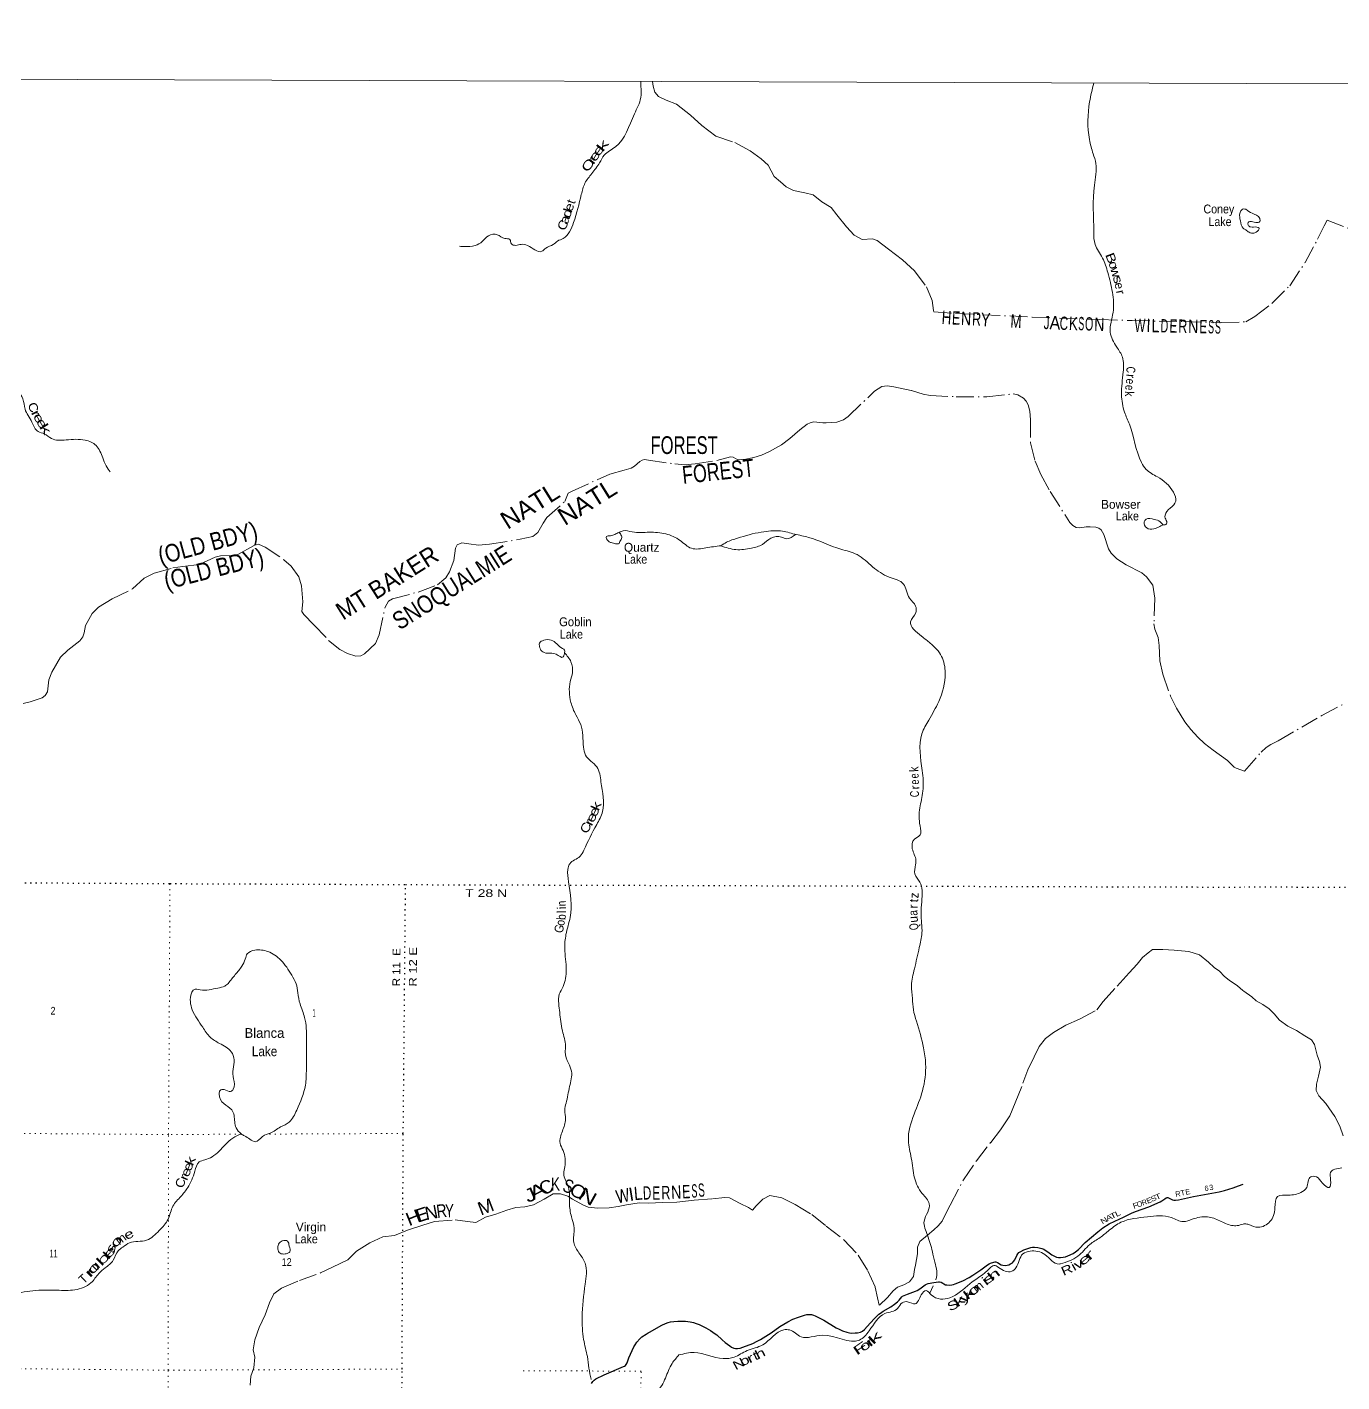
# Model space of a CAD drawing. Header units: feet. Extents: x -248627 to 3, y 0 to 184934.
# Drawn here: x -89199 to -59494, y 154333 to 184934 of the extents above; entities that cross this region are included whole.
import ezdxf
from ezdxf.enums import TextEntityAlignment as Align

# ---------------------------------------------------------------- set-up
doc = ezdxf.new("R2010")
doc.units = ezdxf.units.FT
doc.header["$LTSCALE"] = 80
doc.linetypes.add('DOT_DASHED', pattern=[7.7, 5, -1.2, 0.3, -1.2])
doc.linetypes.add('DOTTED', pattern=[1.5, 0.3, -1.2])
for name, color, linetype, lineweight in [('29', 7, 'Continuous', 25), ('30', 7, 'Continuous', 13), ('39', 7, 'Continuous', 13), ('4', 7, 'Continuous', 13), ('41', 7, 'Continuous', 13), ('44', 7, 'DOT_DASHED', 13), ('6', 7, 'DOTTED', 25), ('7', 7, 'DOTTED', 13)]:
    doc.layers.add(name, color=color, linetype=linetype, lineweight=lineweight)

msp = doc.modelspace()

# ---------------------------------------------------------------- linework, layer by layer
at = {"layer": '29'}
for points in [[(-67409.48, 157020.88), (-67331.48, 157044.23), (-67312.67, 157044.96), (-67276.58, 157033.67), (-67189.87, 156975.79), (-67156.23, 156968.22), (-67105.56, 156963.99), (-67054.88, 156966.1), (-67019.38, 156976.11), (-66978.87, 156997.78), (-66938.75, 157023.11), (-66911.37, 157052.33), (-66883.86, 157090.68), (-66838.04, 157191.77), (-66818.4, 157223.7), (-66793.06, 157253.26), (-66749.8, 157280.52), (-66679.04, 157314.49), (-66522.79, 157371.5), (-66486.88, 157377.54), (-66436.23, 157377.84), (-66364.44, 157369.39), (-66272.93, 157348.71), (-66229.3, 157329.27), (-66110.76, 157246.45), (-66049.83, 157204.7), (-66003.38, 157177.25), (-65942.35, 157154.13), (-65897.81, 157145.58), (-65851.36, 157141.36), (-65790.12, 157147.69), (-65741.7, 157157.81), (-65686.66, 157177.25), (-65568.42, 157230.04), (-65510.5, 157271.65), (-65443.85, 157327.16), (-65295.26, 157478.52), (-65004.89, 157726.06), (-64892.76, 157812.79), (-64752.28, 157899.87), (-64622.49, 157964.81), (-64425.96, 158051.93), (-64244.54, 158142.17), (-64160.36, 158179.12), (-63855.03, 158289.33), (-63600.55, 158401.88), (-63563.23, 158421.99), (-63495.99, 158468.88), (-63461.2, 158492.67), (-63443.14, 158499.97), (-63427.41, 158496.89), (-63353.84, 158457.73), (-63321.84, 158446.22), (-63292.28, 158439.88), (-63251.96, 158439.39), (-63188.82, 158448.33), (-62844.93, 158523.2), (-62267.01, 158625.46), (-62143.65, 158657.36), (-61950.06, 158717.28), (-61826.64, 158764.96), (-61721.17, 158799.57)], [(-73495.63, 155281.71), (-73427.21, 155219.95), (-73322.2, 155144.96), (-73281.52, 155120.71), (-73235.07, 155097.49), (-73197.13, 155087.83), (-73148.5, 155084.82), (-73087.27, 155093.26), (-73028.05, 155114.37), (-72806.45, 155203.06), (-72704.05, 155252.38), (-72626.97, 155293.85), (-72386.93, 155440.91), (-72192.02, 155581), (-72099.11, 155638.01), (-72010.43, 155692.91), (-71900.64, 155747.81), (-71771.84, 155798.48), (-71636.71, 155842.82), (-71579.39, 155854.48), (-71522.69, 155857.6), (-71476.24, 155853.38), (-71431.26, 155841.18), (-71391.78, 155828.04), (-71201.21, 155725.35), (-70920.25, 155554.02), (-70855.48, 155521.87), (-70777.36, 155485.98), (-70679.77, 155456.1), (-70621.11, 155443.75), (-70564.1, 155435.3), (-70491.64, 155437.9), (-70439.53, 155443.75), (-70369.85, 155456.42), (-70322.25, 155478.53), (-70276.94, 155513.43), (-70151.66, 155662.19), (-70044.69, 155775.25), (-69958.12, 155859.7), (-69917.92, 155888.8), (-69856.77, 155931.49), (-69686.13, 156028.82), (-69599.17, 156089.85), (-69535.16, 156142.39), (-69497.82, 156178.53), (-69438.41, 156253.11), (-69419.7, 156267.22), (-69306.7, 156312.7), (-69124.09, 156381.23), (-69088.16, 156398.61), (-69033.3, 156431.91), (-68906.62, 156524.81), (-68880.42, 156539.15), (-68841.16, 156552.26), (-68711.08, 156577.77), (-68608.9, 156596.6), (-68582.33, 156595.11), (-68549.78, 156583.93), (-68449.46, 156527.74), (-68418.87, 156522.7), (-68370.31, 156520.59), (-68309.08, 156526.92), (-68268.77, 156535.89), (-68230.95, 156548.04), (-68062.04, 156615.61), (-67916.24, 156693.43), (-67831.89, 156744.4), (-67653.61, 156867.02), (-67500.73, 156976.52), (-67464.5, 156999.89), (-67434.94, 157012.56), (-67409.48, 157020.88)], [(-75165.22, 155440.54), (-75140.4, 155454.55), (-74858.77, 155614.79), (-74774.32, 155654.91), (-74716.27, 155675), (-74664.52, 155686.58), (-74588.51, 155699.25), (-74497.72, 155707.7), (-74430.15, 155707.7), (-74326.69, 155703.47), (-74219.01, 155686.58), (-74142.99, 155671.8), (-74079.65, 155652.8), (-74016.31, 155631.68), (-73864.62, 155551.68), (-73760.82, 155494.44), (-73652.93, 155422.15), (-73617.24, 155395.2), (-73495.63, 155281.71)], [(-76444.03, 154296.23), (-76417.02, 154339.49), (-76384.09, 154375.52), (-76347.34, 154400.73), (-76164.82, 154493.64), (-75727.47, 154677.54), (-75703.35, 154692.1), (-75682.24, 154706.88), (-75664.14, 154728.54), (-75644.23, 154761.78), (-75602.62, 154878.31), (-75492.85, 155121.73), (-75462.65, 155171.39), (-75422.53, 155230.51), (-75357.07, 155306.52), (-75308.51, 155348.75), (-75215.61, 155412.09), (-75165.22, 155440.54)]]:
    msp.add_lwpolyline(points, dxfattribs=at)
at = {"layer": '39'}
msp.add_line((-68806.66, 156334.56), (-68730.55, 156506.58), dxfattribs=at)
for points in [[(-75335.64, 183698.8), (-75331.35, 183593.01), (-75334.94, 183340.8), (-75478.41, 182972.52), (-75908.58, 182226.85), (-76157.76, 182044.94), (-76263.72, 181870.12), (-76440.69, 181625.16), (-76595.31, 181408.29), (-76677.58, 181152.59), (-76852.95, 180518.17), (-77089.12, 180160.62), (-77212.51, 180100.93), (-77315.85, 180020.93), (-77477.67, 179943.34), (-77572.91, 179869.34), (-77894.74, 180002.71), (-78037.78, 180025.89), (-78162.94, 180004.55), (-78257.5, 180039.5), (-78291.19, 180134.57), (-78407.99, 180161.61), (-78576.87, 180243.48), (-78776.66, 180220.64), (-78914.59, 180092.45), (-79074.49, 179998.71), (-79320.65, 179978.2), (-79427.5, 179982.97)], [(-65102.1, 183667.41), (-65193.9, 183246.91), (-65197.22, 182393.38), (-65114.53, 182071.97), (-65053.39, 181851.61), (-65084.67, 181363.5), (-65099.37, 180302.22), (-65070.85, 180025.58), (-64901.36, 179717.7), (-64784.43, 179390), (-64678.31, 178945.35), (-64665.02, 178491.24), (-64726.3, 178043.7), (-64581.18, 177707.74), (-64451.53, 177478.83), (-64435.48, 177143.76), (-64472.93, 176635.52), (-64404.87, 176233.5), (-64295.64, 175962.36), (-64020.74, 175096.83), (-63916.84, 174942.76), (-63663.79, 174775.56), (-63298.95, 174425.98), (-63247.78, 174223.85), (-63489.73, 173908.71), (-63486.11, 173842.09), (-63450.46, 173738.94), (-63472.9, 173696.72), (-63509.24, 173690.91), (-63537.47, 173691.11)], [(-61662.01, 180819.76), (-61708.16, 180825.75), (-61762.76, 180801.91), (-61801.57, 180723.48), (-61788.49, 180557.93), (-61722.99, 180390), (-61666.35, 180351.66)], [(-61662.01, 180819.76), (-61524, 180728.91), (-61351.21, 180609.75), (-61348.45, 180545.2), (-61438.92, 180519.99), (-61572.29, 180542.73), (-61614.38, 180520.07), (-61613.71, 180461.55), (-61556.76, 180419.81), (-61413.54, 180417.35), (-61364.89, 180395.69), (-61432.39, 180302.12), (-61536.99, 180278.77), (-61591.69, 180300.36), (-61666.35, 180351.66)], [(-92506.06, 178204.21), (-92149.8, 178468.22), (-91715.81, 178856.7), (-91303.1, 179067.75), (-90768.48, 179102.42), (-90464.7, 178985.31), (-90288.25, 178822.67), (-90027.7, 178241.76), (-89670.35, 177662.2), (-89609.71, 177361.13), (-89601.61, 177044.27), (-89418.04, 176730.24), (-89292.21, 176535.66), (-89245.24, 176307.32), (-89089.79, 176011.65), (-88949.97, 175796.8), (-88811.12, 175749.43), (-88646.43, 175641.35), (-88317.92, 175608.83), (-87884.38, 175603.83), (-87641.11, 175485.13), (-87491.6, 175207.65), (-87412.09, 175021.46), (-87320.18, 174885.64)], [(-63537.47, 173691.11), (-63599.54, 173762.16), (-63734.34, 173813.53), (-63919.84, 173816.82), (-63962.57, 173756.58), (-63904.94, 173620.99), (-63743.71, 173603.74), (-63634.58, 173641.33), (-63534.75, 173691.09)], [(-75825.87, 173519.27), (-75922.94, 173475.55), (-76017.9, 173445.93), (-76106.76, 173426.36), (-76067.09, 173319.15), (-76000.73, 173290.44), (-75902.07, 173265.55), (-75825.41, 173269.06), (-75806.97, 173315.34), (-75760.03, 173405.82), (-75795.83, 173484.76), (-75825.87, 173519.27)], [(-73524.75, 173218.95), (-73861.82, 173172.83), (-74188.59, 173160.95), (-74443.6, 173336.24), (-74769.35, 173487.8), (-75142.19, 173524.67), (-75525.3, 173533.35), (-75734.88, 173556.99), (-75825.87, 173519.27)], [(-71857.4, 173477.88), (-72175.56, 173552.71), (-72611.31, 173527.45), (-73148.58, 173391.91), (-73395.2, 173296.75), (-73524.75, 173218.95)], [(-71840.57, 173474.2), (-72041.53, 173378.25), (-72156.25, 173415.36), (-72392.36, 173388.74), (-72584.82, 173248.81), (-72835.41, 173163.76), (-73184.49, 173131.86), (-73527.9, 173218.52)], [(-68795.38, 171021.3), (-68992.04, 171176.01), (-69238.04, 171502.57), (-69123.83, 171707.61), (-69124.91, 171856.94), (-69260.94, 172033.42), (-69398.08, 172355.2), (-69721.78, 172510.78), (-70097.44, 172743.4), (-70444.6, 173018.19), (-70814.88, 173141.81), (-71543.23, 173409.13), (-71857.4, 173477.88)], [(-77054.84, 170801.61), (-77054.45, 170864.16), (-77100.63, 170896.76), (-77231.04, 171004.6), (-77359.58, 171088.22), (-77526.98, 171085.33), (-77622.16, 171021.41), (-77620.63, 170942.71), (-77572.88, 170839.47), (-77444.11, 170792.17), (-77248.65, 170768.63), (-77087.7, 170706.99), (-77065.18, 170761.32), (-77054.25, 170800.77)], [(-77054.84, 170801.61), (-76910.93, 170596.81), (-76878.13, 170358.48), (-76927.82, 170153), (-76912.62, 169680.72), (-76801.46, 169397.46), (-76691.88, 169182.82), (-76628.53, 168671.87), (-76583.27, 168491.97), (-76326.82, 168223.85), (-76234.16, 167884.21), (-76198.01, 167214.04), (-76330.92, 166922.36), (-76620.89, 166345.23), (-76706.46, 166204.57), (-76939.43, 166036.68), (-76982.58, 165907.83), (-76964.14, 165631.26), (-76930.86, 164825.91), (-77024.04, 164437.1), (-77052.22, 164122.51), (-77016.92, 163640), (-77089.87, 163261.15), (-77175.65, 163088.21), (-77187.03, 162880.45), (-77139.16, 162472.51), (-77104.17, 162264.43), (-77035.76, 161916.89), (-77040.61, 161785.77), (-76967.58, 161531.02), (-76900.16, 161348.95), (-76942.64, 161004.19), (-77021.62, 160629.41), (-77050.85, 160470.2), (-77033.93, 160272.33), (-77106.24, 159996.39), (-77158.34, 159726.35), (-77088.82, 159556.38), (-77052.78, 159192.92), (-77075.89, 159043.75), (-76966.94, 158730.24), (-76944.97, 158372.93), (-76900.52, 158063.89), (-76837.62, 157803.16), (-76849.72, 157480.39), (-76732.18, 157249.54), (-76590.48, 157012.48), (-76589.39, 156542.32), (-76658.58, 155796.19), (-76625.44, 155291.5), (-76541.15, 154903.49), (-76455.61, 154392.39), (-76454.54, 154388.69)], [(-68670.99, 156641.19), (-68667.4, 156649.31), (-68691.21, 157034.88), (-68746.18, 157273.37), (-68858.79, 157647.44), (-68933.43, 157966.78), (-68851.49, 158170.02), (-68818.05, 158357.45), (-68973.92, 158586.53), (-69151.17, 158942.89), (-69223, 159389.33), (-69289.1, 159783.26), (-69158.33, 160379.65), (-68969.49, 160909.05), (-68899.15, 161515.93), (-68945.26, 161881.48), (-69104.88, 162477.84), (-69175.84, 162740.65), (-69196.44, 162993.02), (-69220.82, 163287.8), (-69151.94, 163660.62), (-69042.02, 164146.17), (-68981.49, 164474.66), (-69002.94, 164914.7), (-68979.53, 165433.13), (-69026.75, 165621.11), (-69140.55, 165805.52), (-69125.11, 166017.29), (-69118.47, 166112.08), (-69199.49, 166376.97), (-69153.81, 166588.53), (-69024.12, 166688.54), (-69024.87, 166890.33), (-69030.39, 167297.97), (-68959.47, 167674.82), (-68976.7, 168145.1), (-68983.64, 168970.44), (-68828.43, 169282.14), (-68604, 169698.3), (-68458.79, 170345.03), (-68537.11, 170720.88), (-68795.38, 171021.3)], [(-84655.8, 163335.33), (-84495.26, 163531.98), (-84344.81, 163726.68), (-84269.21, 163883.55), (-84224.09, 164004.31), (-84056.21, 164083.87), (-83757.94, 164053.57), (-83466.73, 163861.89), (-83220.83, 163519.19), (-83121.2, 163326.81), (-83084.16, 163122.75), (-83031.29, 162870.15), (-82928.33, 162564.75), (-82891.58, 162314.29), (-82886.82, 162108.43), (-82883.34, 161696.77), (-82889.26, 161394.13), (-82911.69, 161033.09), (-83106.76, 160473.47), (-83277.86, 160202.24), (-83474.17, 160090.59), (-83706.95, 159950.94), (-83880.84, 159877.47), (-84040.9, 159757.5), (-84167.58, 159816.89), (-84290.14, 159890.37), (-84362.44, 159932.91)], [(-84362.44, 159932.91), (-84476.54, 160073.26), (-84523.2, 160352.04), (-84576.86, 160477.52), (-84757.48, 160617.99), (-84858.96, 160836.62), (-84838.29, 160917.19), (-84749.45, 160934.74), (-84600.48, 160893.36), (-84541.7, 160941.38), (-84534.16, 161179.44), (-84544.92, 161393.4), (-84521.41, 161605.11), (-84586.81, 161789.19), (-84849.81, 161978.65), (-85064.71, 162119.36), (-85230.69, 162342.47), (-85466.21, 162733.53), (-85484.01, 163113.01), (-85431.08, 163191.34), (-85289.95, 163186.33), (-84890.39, 163230), (-84734.85, 163271.3), (-84651.78, 163333.29)], [(-84362.44, 159932.91), (-84552.63, 159837.69), (-84716.86, 159695.56), (-85021.1, 159417.16), (-85182.85, 159349.67), (-85310.21, 159300.1), (-85410.33, 159090.93), (-85569.93, 158722.76), (-85724.44, 158522.04), (-85903.27, 158303.32), (-86011.99, 158009.46), (-86215.27, 157750.56), (-86498.96, 157532.56), (-86886.52, 157474.69), (-87038.36, 157378.87), (-87139.71, 157296.84), (-87253.98, 157081.71), (-87434.55, 156907.4), (-87580.55, 156779.26), (-87755.29, 156570.61), (-88119.26, 156413.7), (-88522.64, 156404.36), (-88800.91, 156408.29), (-89331.64, 156351.4), (-89559.83, 156302.53), (-89979.66, 156242.86), (-90320.64, 156214.93), (-90866.22, 156363.97), (-91085.81, 156399.78), (-91335.83, 156405.53), (-91503.37, 156380.45), (-92019.5, 156400.14), (-92294.01, 156361.67), (-92512.15, 156306.67), (-92598.11, 156294.47)], [(-59493.97, 159167.47), (-59752.97, 159065.73), (-59748.94, 158890.22), (-59779.26, 158720.37), (-59933.74, 158825.62), (-60070.45, 158963.35), (-60199.56, 158965.95), (-60289.54, 158722.81), (-60419.37, 158612.4), (-60701.04, 158552.79), (-60946.73, 158521.82), (-61006.36, 158268.92), (-61121.72, 157952.85), (-61380.43, 157824.88), (-61598.93, 157885.02), (-61685.87, 157904.24), (-61726.88, 157898.62)], [(-65850.78, 156999.16), (-65461.64, 157169.36), (-65188.68, 157438.09), (-64956.95, 157594.4), (-64750.22, 157758.44), (-64484.92, 157938.23), (-63889.26, 158059.24), (-63346.87, 158045.43), (-63077.22, 157952.77), (-62875.22, 158007.88), (-62530.05, 158059.99), (-62252.29, 157973.33), (-61984.74, 157868.59), (-61859.74, 157863.69), (-61726.88, 157898.62)], [(-83367.06, 157222.49), (-83481.9, 157239.42), (-83533.75, 157332.6), (-83518.94, 157443.48), (-83433.77, 157519.57), (-83314.83, 157512.7), (-83275.19, 157401.45), (-83265.93, 157270.22), (-83320.6, 157234.28), (-83367.06, 157222.49)], [(-74471.85, 154941.74), (-74126.65, 154997.88), (-73472.11, 154860.21), (-73227.89, 154892.83), (-72931.16, 155039), (-72580.21, 155169.03), (-72102.8, 155508.62), (-71973.75, 155505.71), (-71712.55, 155352.58), (-71226.31, 155389.6), (-70390.1, 155278.92), (-70175.05, 155485.28), (-69817.68, 155876.31), (-69530.58, 155993.39), (-69426.93, 156121.82), (-69307.82, 156143.2), (-69134.68, 156095.6), (-68998.29, 156300.48), (-68884.76, 156396.56), (-68772.41, 156302.96), (-68561.28, 156204.66), (-68349.35, 156233.47), (-67899.7, 156547.18), (-67446, 156900.62), (-67355.02, 156965.64), (-67254.08, 156918.06), (-66952.13, 156831.24), (-66858.89, 156907.28), (-66701.61, 157227.03), (-66540.48, 157286.38), (-66202.53, 157208.36), (-65882.29, 156995.41), (-65850.78, 156999.16)], [(-74471.85, 154941.74), (-74626.3, 154751.1), (-74777.61, 154419.2), (-74975.14, 154111.82), (-75278.56, 153964.59), (-75773.18, 153877.18), (-75950.27, 153797.64)]]:
    msp.add_spline(points, degree=3, dxfattribs=at)
at = {"layer": '4'}
msp.add_lwpolyline([(-246606.45, 184933.97), (-215781.67, 184615.95), (-184956.48, 184340.33), (-154130.93, 184107.12), (-123305.1, 183916.31), (-92479.02, 183767.9), (-61652.78, 183661.9), (-30826.42, 183598.29), (0, 183577.08), (0, -0.01), (-31078.93, 21.37), (-62157.81, 85.49), (-93236.57, 192.37), (-124315.16, 342), (-155393.5, 534.37), (-186471.55, 769.49), (-217549.26, 1047.36), (-248626.55, 1367.98)], close=True, dxfattribs=at)
msp.add_lwpolyline([(-246606.45, 184933.97), (-215781.67, 184615.95), (-184956.48, 184340.33), (-154130.93, 184107.12), (-123305.1, 183916.31), (-92479.02, 183767.9), (-61652.78, 183661.9), (-30826.42, 183598.29), (0, 183577.08), (0, -0.01), (-31078.93, 21.37), (-62157.81, 85.49), (-93236.57, 192.37), (-124315.16, 342), (-155393.5, 534.37), (-186471.55, 769.49), (-217549.26, 1047.36), (-248626.55, 1367.98)], close=True, dxfattribs=at)
at = {"layer": '44'}
for points in [[(-75072.22, 183702.84), (-75052.9, 183601.54), (-75014.69, 183465.71), (-74930.61, 183369.18), (-74761.98, 183286.93), (-74529.37, 183195.23), (-74212.05, 182946.53), (-73954.59, 182711.24), (-73641.04, 182472.7), (-73213.07, 182328.39), (-72862.35, 182137.4), (-72617.66, 181958.8), (-72458.4, 181816.3), (-72323.77, 181559.5), (-72176.05, 181439.43), (-72048.23, 181325.83), (-71883.6, 181243.66), (-71630.05, 181191.8), (-71442.6, 181143.39), (-71243.48, 180989.96), (-71033.74, 180862.48), (-70905.23, 180690.44), (-70688.55, 180425.81), (-70512.42, 180230.56), (-70331.98, 180137.98), (-70096.98, 180153.01), (-69995.51, 180116.55), (-69737.29, 179915.49), (-69421.78, 179674.89), (-69152.62, 179425.24), (-68877.82, 179068.68), (-68754.44, 178757.72), (-68721.37, 178533.36), (-68712.12, 178498.9), (-68227.44, 178468.2), (-66490.41, 178384.01), (-64961.38, 178326.52), (-64235.82, 178304.67), (-63071.05, 178281.31), (-62217.06, 178262.71), (-61667.59, 178276.44)], [(-61667.59, 178276.44), (-61463.98, 178395.34), (-61075.38, 178692.7), (-60672.75, 179090.6), (-60326.05, 179620.53), (-60044.01, 180141.57), (-59895.07, 180447.29), (-59828.13, 180575.1), (-58929.87, 180228.24)], [(-75549.56, 174974.99), (-75479.69, 175017.96), (-75355.06, 175125.49), (-75303.64, 175154.13), (-75249.72, 175165.43), (-75157.79, 175154.34), (-74563.09, 175066.18), (-74343.34, 175043.32), (-74105.91, 175065.69), (-73617.62, 175142.95), (-73308.01, 175229.71), (-73249.16, 175219.49), (-73143.3, 175159.74), (-72961.86, 175175.25), (-72783.85, 175209.36), (-72609.19, 175264.07), (-72429.33, 175345.48), (-72157.55, 175497.31), (-71967.03, 175639.54), (-71742.23, 175840.25), (-71578.81, 175963.35), (-71511.1, 175998.22), (-71428.55, 176017.95), (-71353.04, 176013.61), (-71220.99, 175993.81), (-71143.1, 175995.2), (-70904.09, 176010.71), (-70758.05, 176065.18), (-70651.67, 176137.59), (-70054.19, 176708.83), (-69886.91, 176819.01), (-69765.59, 176829.32), (-69618.51, 176811.51), (-69217.86, 176725.27), (-68955.37, 176642.38), (-68795.51, 176610.61), (-68206.72, 176584.08), (-67516.3, 176586.34), (-66924.37, 176647.88), (-66812, 176625.22), (-66688.15, 176552.58), (-66627.6, 176488.31), (-66581.12, 176399.04), (-66546.45, 176259.58), (-66529.92, 176061.5), (-66532.13, 175542.18), (-66426.06, 175132.02), (-66297.18, 174832.02), (-66083.99, 174442.87), (-65640.36, 173743.18), (-65575.11, 173679.58), (-65496.75, 173634.84), (-65411.37, 173622.36), (-65270.69, 173642.97), (-65182.76, 173643.94), (-65052.63, 173639.72), (-64987.13, 173618.53), (-64931.28, 173576.25), (-64875.52, 173476.97), (-64764.13, 173151.54), (-64709.13, 173054.99), (-64579.3, 172926.2), (-64368.6, 172791.79), (-64010.75, 172605.38), (-63912.27, 172515.3), (-63764.68, 172329.73), (-63722.88, 172032.79), (-63739.44, 171458.25), (-63718.45, 171332.89), (-63648.31, 171147.39), (-63624.16, 170966.54), (-63604.49, 170620.42), (-63543.23, 170319.31), (-63366.3, 169824.14), (-63232.42, 169548.65), (-63043.81, 169243.49), (-62910.53, 169071.59), (-62750.37, 168898.98), (-62595.41, 168752.11), (-62405.03, 168602.59), (-62082.36, 168370.7), (-61990.9, 168276.19), (-61927.17, 168219.33), (-61881.77, 168192.81), (-61692.32, 168128.91)], [(-89284.1, 169657.54), (-89127.59, 169694.83), (-88861.27, 169783.16), (-88788.77, 169834.77), (-88739.39, 169922.19), (-88709.23, 170187.77), (-88637.08, 170362.51), (-88444.79, 170705.86), (-88275.56, 170862.04), (-88010.16, 171071.72), (-87937.62, 171164.24), (-87907.34, 171249.38), (-87876.51, 171421.25), (-87732.42, 171688.18), (-87583.53, 171832.13), (-87276.92, 172023.78), (-86818.64, 172243.92), (-86556.52, 172486.13), (-86325.72, 172600.68), (-85905.36, 172718.29), (-85677.28, 172750.58), (-85307.75, 172794.01), (-84953.04, 172960.27), (-84827.83, 172992.19), (-84562.7, 172998.1), (-84435.26, 173024.9), (-84073.08, 173225.31), (-83968.93, 173252.65), (-83820.98, 173190.39), (-83401.09, 172904.4), (-83235.86, 172759.22), (-83060.35, 172515.92), (-82997.43, 172313.84), (-82965.73, 171954.77), (-82988.77, 171731.53), (-82949.84, 171663.77), (-82721.04, 171433.23), (-82386.78, 171081.76), (-82132.74, 170875.54), (-81962.04, 170782.81), (-81773.67, 170728.21), (-81659.3, 170736.25), (-81579.06, 170781.03), (-81327.58, 171013.33), (-81246.21, 171205.22), (-81112.01, 171828.39), (-81036.8, 171970.87), (-80945.11, 172017.15), (-80366.41, 172174.03), (-79927.28, 172334.16), (-79738.78, 172495.67), (-79653.76, 172633.36), (-79556.49, 172882.39), (-79521.55, 173165.52), (-79480.55, 173241.31), (-79380.22, 173286.32), (-79216.79, 173265.86), (-79001.43, 173229.01), (-78749.97, 173252.93), (-78059.19, 173364.42), (-77773.77, 173427.76), (-77659.08, 173518.19), (-77539.23, 173727.7), (-77455.34, 173857.5), (-77046.92, 174219.86), (-76975.41, 174405.02), (-76883.3, 174455.31), (-76034.86, 174837.88), (-75709.66, 174928.62), (-75549.56, 174974.99)], [(-61695.54, 168125.23), (-61316.56, 168559.12), (-61201.51, 168662.39), (-61098.08, 168728.51), (-60933.84, 168816.02), (-59950.94, 169385.36), (-59449.67, 169648.27)], [(-69944.01, 156066.67), (-69761.57, 156242.02), (-69635.85, 156392.4), (-69535.81, 156470.82), (-69392.25, 156522.09), (-69262.23, 156595.82), (-69173.27, 156716.78), (-69149.7, 156873.43), (-69127.44, 156971.67), (-69085.56, 157228.65), (-69084.26, 157375.7), (-69029.25, 157503.45), (-68855.5, 157648.76), (-68710.41, 157768.5), (-68612.15, 157857.03), (-68527.56, 157961.97), (-68344.83, 158328.72), (-68045.18, 158900.44), (-67750.79, 159327.21), (-67426.55, 159743.25), (-67209.55, 160028.66), (-66995.92, 160342.34), (-66873, 160635.84), (-66702.63, 161077.4), (-66587.41, 161385.17), (-66446.45, 161678.28), (-66334.91, 161911.58), (-66190.46, 162091.78), (-66008.97, 162224.84), (-65730.48, 162390.03), (-65422.56, 162526.37), (-65032.73, 162737.49), (-64888.15, 162923.73), (-64573.43, 163273.5), (-64299.93, 163573.79), (-64117.12, 163765.24), (-63997.37, 163917.78), (-63874.64, 164023.9), (-63772.74, 164096.23), (-63541.97, 164101.28), (-63281.63, 164083.51), (-62955.37, 164054.24), (-62710.33, 163980.4), (-62505.51, 163812.74), (-62379.87, 163691.13), (-62261.31, 163611.98), (-62143.79, 163486.52), (-62041.26, 163407.72), (-61855.63, 163278.76), (-61735.56, 163177.42), (-61709.19, 163158.69)], [(-61709.19, 163158.69), (-61530.32, 163027.73), (-61431.17, 162943.29), (-61277.66, 162855.84), (-61136.47, 162756.53), (-61021.71, 162645.6), (-60905.46, 162506.41), (-60712.59, 162369.88), (-60517, 162269.58), (-60329.82, 162151.29), (-60184.53, 162055.93), (-60111.87, 161955.84), (-60049.98, 161714.83), (-60002.35, 161570.84), (-59976.57, 161443.38), (-60024.79, 161240.65), (-60068.59, 161058), (-60075.4, 160912.98), (-60015.22, 160792.96), (-59855.23, 160622.75), (-59655.29, 160328.85), (-59542.65, 160107.08), (-59466.19, 159890)], [(-83954.86, 155563.98), (-83820.18, 155845.13), (-83725.82, 156117.09), (-83620.93, 156322.33), (-83451.51, 156453.63), (-83046.59, 156622.11), (-82567.32, 156797.04), (-82297.71, 156924.14), (-81949.06, 157087.8), (-81756.05, 157287.09), (-81457.02, 157474), (-81159.12, 157610.56), (-80897.79, 157637.1), (-80604.26, 157757.64), (-80260.66, 157875.07), (-79994.05, 157957.92), (-79528.01, 157990.08), (-79245.99, 157955.72), (-79064.01, 157931.61), (-78844.66, 158053.77), (-78610.53, 158119.18), (-78359.73, 158212.44), (-78153.81, 158272.43), (-77954.89, 158288.25), (-77761.36, 158332.39), (-77517.81, 158460.06), (-77312.53, 158580.5), (-77146.1, 158578.89), (-76982.84, 158524.96), (-76875.95, 158462.19), (-76640.24, 158330.12), (-76523.09, 158277.2), (-76306.86, 158260.4), (-76046.07, 158262.78), (-75848.79, 158294.75), (-75655.39, 158332.85), (-75371.56, 158379.05), (-75151.09, 158372.23), (-74849.93, 158385.82), (-74520.8, 158394.76), (-74124.79, 158434.49), (-73710.92, 158465.77), (-73435.38, 158500.06), (-73331.36, 158487.72), (-73091.46, 158363.62), (-72898.95, 158272.79), (-72810.14, 158208.4), (-72727.56, 158313.38), (-72577.78, 158463.25), (-72417.55, 158542.36), (-72145.96, 158490.11), (-71844.5, 158338.47), (-71472.5, 158112.77), (-71143.38, 157853.75), (-70745.26, 157540.84), (-70419.99, 157199.29), (-70203.38, 156841.98), (-70039.12, 156475.74), (-69986.5, 156228.78), (-69946.02, 156066.72)], [(-84162.72, 154256.87), (-84144.03, 154463.99), (-84073.62, 154651.84), (-84054.21, 154891.18), (-84088.5, 155061.17), (-84053.41, 155284.05), (-83954.86, 155563.98)]]:
    msp.add_lwpolyline(points, dxfattribs=at)
at = {"layer": '6'}
msp.add_line((-41172.46, 165429.79), (-61702.72, 165508.2), dxfattribs=at)
for points in [[(-92279.28, 165599.78), (-91286.32, 165618.68), (-85970.68, 165588.21), (-80648.93, 165565.77), (-61702.72, 165508.2)], [(-80769.36, 141578.9), (-80757.99, 144064.97), (-80743.81, 149194.94), (-80751.45, 149263.6), (-80727.4, 154623.52), (-80700.2, 159944.4), (-80648.93, 165565.77)]]:
    msp.add_lwpolyline(points, dxfattribs=at)
at = {"layer": '7'}
msp.add_line((-80700.2, 159944.4), (-83737.87, 159930.59), dxfattribs=at)
for points in [[(-86121.83, 137821.87), (-86106.42, 138705.36), (-86097.77, 143961.8), (-86014.08, 149286.32), (-86015.17, 154597.3), (-86002.07, 159920.3), (-85970.68, 165588.21)], [(-84362.86, 159927.75), (-86002.07, 159920.3), (-91285.39, 159958.62), (-92577.39, 159929.48)], [(-92599.16, 154657.16), (-91280.25, 154651.64), (-86015.17, 154597.3), (-80727.4, 154623.52)], [(-79663.98, 143967.39), (-75432.97, 143997.4), (-75394.7, 149255.73), (-75327.18, 154574.31), (-77997.12, 154586.6)]]:
    msp.add_lwpolyline(points, dxfattribs=at)

# ---------------------------------------------------------------- texts
at = {"layer": '30'}
for s, rotation, width, p in [('S', 23.859, 1.2, (-63723.31, 158424.12)), ('T', 23.859, 1.35, (-63622.87, 158464.16)), ('R', 10.297, 0.85, (-63189.07, 158520.84)), ('T', 12.282, 1.1, (-63075.75, 158545.45)), ('E', 11.574, 0.9, (-62964.91, 158567.48)), ('F', 19.847, 1.15, (-64140.51, 158260.7)), ('E', 23.322, 1.2, (-63822.29, 158379.96)), ('N', 31.794, 1.3, (-64839.47, 157928.19)), ('A', 27.934, 1.35, (-64729.21, 157990.33)), ('T', 26.581, 1.45, (-64635.08, 158036.79)), ('L', 25.495, 1.4, (-64531.13, 158083.04))]:
    msp.add_text(s, height=120, rotation=rotation, dxfattribs=dict(at, width=width)).set_placement(p, align=Align.CENTER)
for s, rotation, p in [('6', 7.675, (-62545.16, 158646.92)), ('3', 10.56, (-62433.99, 158667.14)), ('O', 20.741, (-64044.43, 158294.7)), ('R', 20.771, (-63936.11, 158334.35))]:
    msp.add_text(s, height=120, rotation=rotation, dxfattribs=at).set_placement(p, align=Align.CENTER)
at = {"layer": '41'}
for s, rotation, width, p in [('k', 52.344, 1.95, (-76118.86, 182198.99)), ('e', 58.552, 1.55, (-76296.19, 181972.28)), ('e', 55.007, 1.65, (-76213.52, 182094)), ('C', 54.155, 1.5, (-76451.62, 181754.28)), ('r', 54.153, 1.85, (-76363.08, 181872.49)), ('e', 70.663, 1.2, (-76859.76, 180835.79)), ('t', 70.663, 1.05, (-76818.11, 180958.57)), ('C', 64.971, 1.2, (-77005.37, 180421.9)), ('a', 70.433, 1.3, (-76960.05, 180552.19)), ('d', 70.433, 1.4, (-76908.1, 180698.34)), ('B', 290.821, 1.35, (-64801.82, 179681)), ('o', 288.458, 1.15, (-64746.78, 179529.88)), ('w', 285.454, 1.2, (-64698.92, 179368.78)), ('s', 285.454, 1.3, (-64650.81, 179206.91)), ('r', 282.173, 1.1, (-64589.28, 178926.02)), ('C', 268.379, 0.75, (-64361.9, 177195.84)), ('e', 264.099, 0.85, (-64370.9, 176939.28)), ('k', 268.778, 0.9, (-64396.48, 176652.47)), ('e', 265.631, 0.8, (-64385.58, 176797.28)), ('C', 292.151, 1.15, (-89150.69, 176307.21)), ('r', 296.485, 1.55, (-89085.05, 176165.24)), ('e', 298.975, 1.45, (-89018.27, 176053.3)), ('e', 299.443, 1.45, (-88948.75, 175933.39)), ('k', 302.749, 1.75, (-88867.04, 175803.93)), ('k', 92.36, 0.9, (-69064.27, 168175.33)), ('e', 92.36, 0.75, (-69056.53, 168024.86)), ('e', 91.836, 0.75, (-69049.44, 167883.8)), ('k', 66.991, 1.45, (-76251.94, 167304.18)), ('C', 89.301, 0.75, (-69049.44, 167610.98)), ('e', 63.523, 1.4, (-76361.18, 167038.74)), ('e', 64.016, 1.35, (-76302.17, 167169.24)), ('C', 63.523, 1.25, (-76490.42, 166805.27)), ('r', 63.523, 1.55, (-76414.36, 166931.91)), ('n', 92.324, 0.85, (-77025.32, 165141.97)), ('a', 91.322, 0.85, (-69084.23, 164929.02)), ('G', 76.333, 0.9, (-77083.02, 164547.17)), ('b', 87.934, 0.85, (-77030.39, 164828.61)), ('o', 82.168, 0.9, (-77055.13, 164692.95)), ('Q', 94.72, 0.75, (-69067.16, 164622.21)), ('k', 66.385, 1.45, (-85418.5, 159286.69)), ('e', 66.403, 1.3, (-85520.04, 159031.4)), ('e', 68.385, 1.25, (-85469.28, 159160.79)), ('C', 70.055, 1.1, (-85642.81, 158793.57)), ('r', 67.249, 1.4, (-85564.49, 158919.73)), ('o', 51.379, 1.75, (-87111.55, 157443.7)), ('e', 29.43, 1.45, (-86854.85, 157582.59)), ('e', 48.911, 1.9, (-87263.11, 157199.91)), ('s', 69.165, 1.45, (-87214.02, 157316.67)), ('r', 44.451, 2.25, (-65132.39, 157130.31)), ('o', 47.85, 1.9, (-87629.2, 156842.71)), ('b', 45.069, 2.1, (-87414.71, 157042.44)), ('l', 46.069, 1.8, (-87327.56, 157122.81)), ('i', 29.623, 1.3, (-65509.33, 156854.41)), ('v', 29.432, 1.55, (-65395.36, 156914.99)), ('e', 40.02, 1.85, (-65253.73, 157024.08)), ('r', 44.814, 2.25, (-87713.53, 156742.16)), ('i', 37.921, 1.6, (-67495.99, 156527.79)), ('s', 37.917, 2.05, (-67417.98, 156593.86)), ('h', 37.917, 1.85, (-67299.66, 156680.02)), ('R', 23.623, 1.3, (-65669.8, 156774.84)), ('k', 36.678, 1.9, (-67857.3, 156252.07)), ('o', 36.678, 1.7, (-67753.65, 156334.66)), ('S', 25.437, 1.4, (-68241.85, 155975.14)), ('k', 33.744, 1.8, (-68082.63, 156079.32)), ('y', 34.59, 1.75, (-67959.69, 156166.22)), ('k', 43.682, 2.25, (-69978.31, 155259.9)), ('F', 34.701, 1.95, (-70325.69, 155012.7)), ('o', 33.783, 1.6, (-70217.47, 155071.59)), ('r', 39.473, 2, (-70088.41, 155167.36)), ('N', 28.886, 1.35, (-73074.78, 154654.72)), ('o', 27.829, 1.4, (-72944.23, 154726.75)), ('r', 26.207, 1.55, (-72816.41, 154778.96)), ('t', 25.455, 1.25, (-72702.62, 154833.01)), ('h', 27.455, 1.5, (-72591.42, 154888))]:
    msp.add_text(s, height=200, rotation=rotation, dxfattribs=dict(at, width=width)).set_placement(p, align=Align.CENTER)
for s, height, width, p in [('Coney', 200, 0.9, (-62621.71, 180725.54)), ('Lake', 200, 0.9, (-62509.06, 180439.47)), ('Lake', 200, 0.9, (-64601.72, 173790.63)), ('Lake', 200, 0.9, (-75710.5, 172815.39)), ('Goblin', 200, 0.95, (-77179.58, 171401.91)), ('Lake', 200, 0.9, (-77161.92, 171120.68)), ('Lake', 220, 0.9, (-84120.92, 161690.44)), ('Lake', 200, 0.9, (-83153.85, 157463.4))]:
    msp.add_text(s, height=height, dxfattribs=dict(at, width=width)).set_placement(p)
for s, rotation, p in [('e', 282.623, (-64619.38, 179070.86)), ('r', 266.202, (-64362.77, 177057.52)), ('r', 91.836, (-69040.81, 167763.01)), ('z', 87.689, (-69058.68, 165317.32)), ('l', 90.934, (-77022.28, 164950.31)), ('i', 92.324, (-77020.5, 165042.68)), ('t', 85.899, (-69066.65, 165197.29)), ('r', 88.899, (-69081.29, 165068.8)), ('u', 95.422, (-69077.15, 164788.96)), ('m', 37.193, (-87024.58, 157484.82)), ('u', 44.251, (-87585.28, 156881.62)), ('T', 43.35, (-87861.5, 156586.57)), ('m', 37.921, (-67656.48, 156405.66))]:
    msp.add_text(s, height=200, rotation=rotation, dxfattribs=at).set_placement(p, align=Align.CENTER)
for s, height, p in [('Bowser', 200, (-64935.33, 174055.03)), ('Quartz', 200, (-75714.83, 173084.13)), ('Blanca', 220, (-84285.99, 162104.37)), ('Virgin', 200, (-83127.85, 157732.13))]:
    msp.add_text(s, height=height, dxfattribs=at).set_placement(p)
at = {"layer": '44'}
for s, rotation, width, p in [('H', 356.376, 0.75, (-68435.01, 178226.37)), ('E', 357.225, 0.7, (-68216, 178213.55)), ('N', 357.225, 0.8, (-67990.69, 178202.63)), ('R', 357.225, 0.7, (-67753.55, 178191.14)), ('Y', 357.225, 0.8, (-67549.41, 178177.1)), ('M', 357.225, 0.75, (-66863.71, 178141.58)), ('J', 357.847, 0.65, (-66169.99, 178111.37)), ('A', 357.847, 0.9, (-65982.03, 178107.02)), ('C', 357.847, 0.65, (-65780.85, 178094.14)), ('K', 357.847, 0.75, (-65566.04, 178090.39)), ('S', 357.847, 0.5, (-65387.06, 178087.67)), ('O', 357.847, 0.6, (-65209.61, 178080.84)), ('N', 358.275, 0.8, (-64978.68, 178069.29)), ('W', 358.851, 0.65, (-64059.25, 178048.55)), ('I', 358.851, 0.8, (-63866.77, 178044.69)), ('L', 358.851, 0.8, (-63708.53, 178041.52)), ('D', 358.851, 0.6, (-63506.6, 178037.47)), ('E', 358.851, 0.65, (-63304.67, 178033.41)), ('R', 358.753, 0.7, (-63092.51, 178029.11)), ('N', 358.753, 0.8, (-62855.16, 178023.94)), ('E', 358.753, 0.65, (-62629.62, 178019.03)), ('S', 358.753, 0.5, (-62452.5, 178015.17)), ('S', 358.753, 0.5, (-62299, 178011.83)), ('C', 22.698, 1.05, (-77414.01, 158597.47)), ('K', 0.994, 0.75, (-77258.71, 158650.78)), ('S', 341.72, 0.85, (-77016.42, 158610.95)), ('S', 4.322, 0.55, (-73952.53, 158516.41)), ('J', 22.909, 1.2, (-77775.98, 158420.05)), ('A', 27.664, 1.45, (-77595.85, 158516.72)), ('O', 329.577, 1.15, (-76822.26, 158506.52)), ('N', 330.738, 1.35, (-76604.81, 158390.5)), ('W', 11.145, 0.8, (-75713.36, 158392.77)), ('L', 4.846, 0.85, (-75381.97, 158444.41)), ('D', 1.879, 0.65, (-75188.18, 158452.01)), ('E', 359.572, 0.65, (-74986.31, 158449.51)), ('R', 1.556, 0.7, (-74764.91, 158458.15)), ('N', 2.542, 0.8, (-74526.93, 158469.95)), ('E', 2.469, 0.7, (-74300.66, 158480.48)), ('S', 0.908, 0.5, (-74120.82, 158497.18)), ('H', 21.881, 1.1, (-80421.64, 157906.63)), ('R', 7.05, 0.8, (-79816.85, 158047.46)), ('Y', 0.518, 0.75, (-79656.22, 158047.78)), ('M', 21.051, 1.05, (-78783.95, 158150.5))]:
    msp.add_text(s, height=300, rotation=rotation, dxfattribs=dict(at, width=width)).set_placement(p, align=Align.CENTER)
for s, rotation, width, p in [('FOREST', 0.044, 0.7, (-75113.66, 175291.87)), ('FOREST', 6.044, 0.75, (-74376.44, 174616.44)), ('NATL', 31.92, 1.05, (-78345.43, 173574.59)), ('NATL', 31.92, 1.05, (-77051.29, 173659.78)), ('(OLD BDY)', 15.235, 0.85, (-86175.94, 172783.82)), ('SNOQUALMIE', 32.141, 0.85, (-80783.97, 171302.58)), ('(OLD BDY)', 14.235, 0.85, (-86047.07, 172225.36)), ('MT BAKER', 32.141, 0.95, (-82061.08, 171524.08))]:
    msp.add_text(s, height=400, rotation=rotation, dxfattribs=dict(at, width=width)).set_placement(p)
for s, rotation, p in [('I', 9.245, (-75526.39, 158424.77)), ('E', 18.869, (-80224.86, 157973.99)), ('N', 11.25, (-80038.11, 158012.97))]:
    msp.add_text(s, height=300, rotation=rotation, dxfattribs=at).set_placement(p, align=Align.CENTER)
at = {"layer": '6'}
for s, rotation, width, p in [('T 28 N', 359.826, 1.35, (-79301.04, 165286.67)), ('R 11  E', 89.477, 1.1, (-80772.64, 163270.15)), ('R 12 E', 89.477, 1.25, (-80397.97, 163262.25))]:
    msp.add_text(s, height=175, rotation=rotation, dxfattribs=dict(at, width=width)).set_placement(p)
at = {"layer": '7'}
for s, width, p in [('2', 0.85, (-88669.27, 162628.41)), ('1', 0.4, (-82748.46, 162582.11)), ('11', 0.65, (-88692.81, 157144.96)), ('12', 0.85, (-83443.96, 156951.99))]:
    msp.add_text(s, height=175, dxfattribs=dict(at, width=width)).set_placement(p)

doc.saveas('drawing.dxf')
